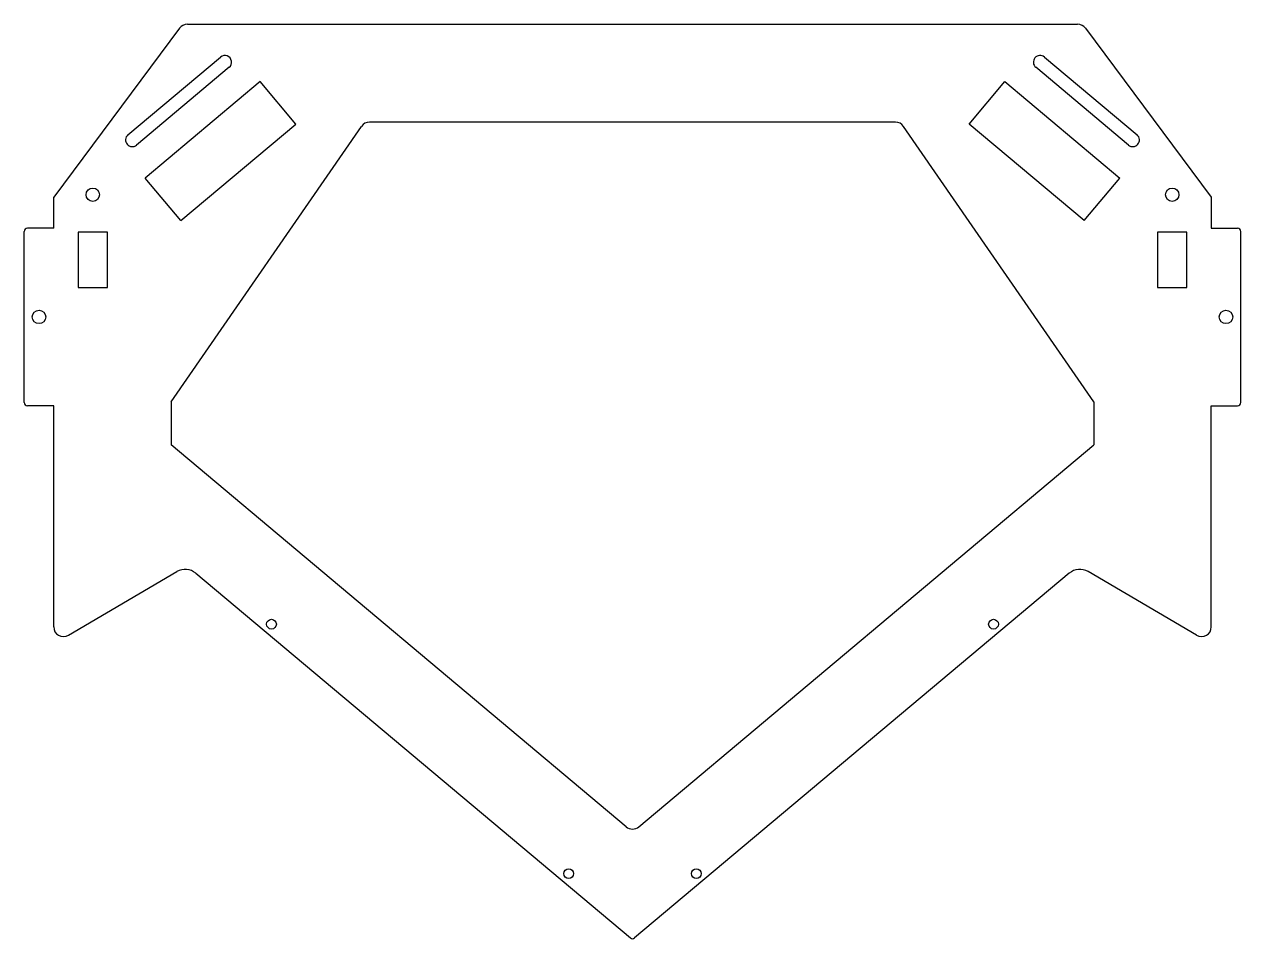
# Model space of a CAD drawing. Header units: metres. Extents: x 2005 to 2751, y -865 to -304.
import ezdxf

# ---------------------------------------------------------------- set-up
doc = ezdxf.new("R2010")
doc.units = ezdxf.units.M

msp = doc.modelspace()

# ---------------------------------------------------------------- linework, layer by layer
at = {"color": 250, "linetype": 'Continuous'}
for p, q in [((2105.33, -304.44), (2651.35, -304.44)), ((2100.52, -306.85), (2023.34, -410.38)), ((2656.16, -306.85), (2733.34, -410.38)), ((2068.89, -372.24), (2125.73, -324.54)), ((2630.95, -324.54), (2687.79, -372.24)), ((2131.01, -330.82), (2074.16, -378.52)), ((2682.52, -378.52), (2625.68, -330.82)), ((2149.97, -339.58), (2079.5, -398.72)), ((2171.89, -365.7), (2149.97, -339.58)), ((2584.79, -365.7), (2606.71, -339.58)), ((2606.71, -339.58), (2677.18, -398.72)), ((2539.65, -364.44), (2217.03, -364.44)), ((2095.34, -535.95), (2212.09, -367.03)), ((2101.41, -424.84), (2171.89, -365.7)), ((2661.34, -535.95), (2544.59, -367.03)), ((2655.27, -424.84), (2584.79, -365.7)), ((2101.41, -424.84), (2079.5, -398.72)), ((2655.27, -424.84), (2677.18, -398.72)), ((2023.34, -429.44), (2023.34, -410.38)), ((2733.34, -410.38), (2733.34, -429.44)), ((2005.34, -536.44), (2005.34, -431.44)), ((2023.34, -429.44), (2007.34, -429.44)), ((2038.29, -431.86), (2038.29, -465.96)), ((2056.39, -431.86), (2038.29, -431.86)), ((2056.39, -465.96), (2056.39, -431.86)), ((2700.29, -431.86), (2700.29, -465.96)), ((2718.39, -431.86), (2700.29, -431.86)), ((2718.39, -465.96), (2718.39, -431.86)), ((2733.34, -429.44), (2749.34, -429.44)), ((2751.34, -536.44), (2751.34, -431.44)), ((2038.29, -465.96), (2056.39, -465.96)), ((2700.29, -465.96), (2718.39, -465.96)), ((2095.34, -535.95), (2095.34, -562.37)), ((2661.34, -535.95), (2661.34, -562.37)), ((2023.34, -538.44), (2007.34, -538.44)), ((2023.34, -673.97), (2023.34, -538.44)), ((2733.34, -673.97), (2733.34, -538.44)), ((2733.34, -538.44), (2749.34, -538.44)), ((2374.48, -796.6), (2095.34, -562.37)), ((2382.2, -796.6), (2661.34, -562.37)), ((2032.37, -679.15), (2098.96, -640.14)), ((2110.45, -641.1), (2377.05, -864.81)), ((2646.23, -641.1), (2379.63, -864.81)), ((2724.31, -679.15), (2657.72, -640.14))]:
    msp.add_line(p, q, dxfattribs=at)
for centre, radius in [((2047.34, -408.95), 4.1), ((2709.34, -408.95), 4.1), ((2014.34, -483.94), 4.1), ((2742.34, -483.94), 4.1), ((2156.92, -672.39), 3), ((2599.76, -672.39), 3), ((2339.23, -825.38), 3), ((2417.45, -825.38), 3)]:
    msp.add_circle(centre, radius, dxfattribs=at)
for centre, radius, start, end in [((2105.33, -310.44), 6, 90, 143.29506), ((2651.35, -310.44), 6, 36.70494, 90), ((2128.37, -327.68), 4.1, 310, 130), ((2628.31, -327.68), 4.1, 50, 230), ((2217.03, -370.44), 6, 90, 145.34934), ((2539.65, -370.44), 6, 34.65066, 90), ((2071.53, -375.38), 4.1, 130, 310), ((2685.15, -375.38), 4.1, 230, 50), ((2007.34, -431.44), 2, 90, 180), ((2749.34, -431.44), 2, 0, 90), ((2007.34, -536.44), 2, 180, 270), ((2749.34, -536.44), 2, 270, 0), ((2104.02, -648.76), 10, 50, 120.36418), ((2652.66, -648.76), 10, 59.63582, 130), ((2029.34, -673.97), 6, 180, 300.36418), ((2727.34, -673.97), 6, 239.63582, 0), ((2378.34, -792.01), 6, 230, 310), ((2378.34, -863.28), 2, 230, 310)]:
    msp.add_arc(centre, radius, start, end, dxfattribs=at)

doc.saveas('drawing.dxf')
